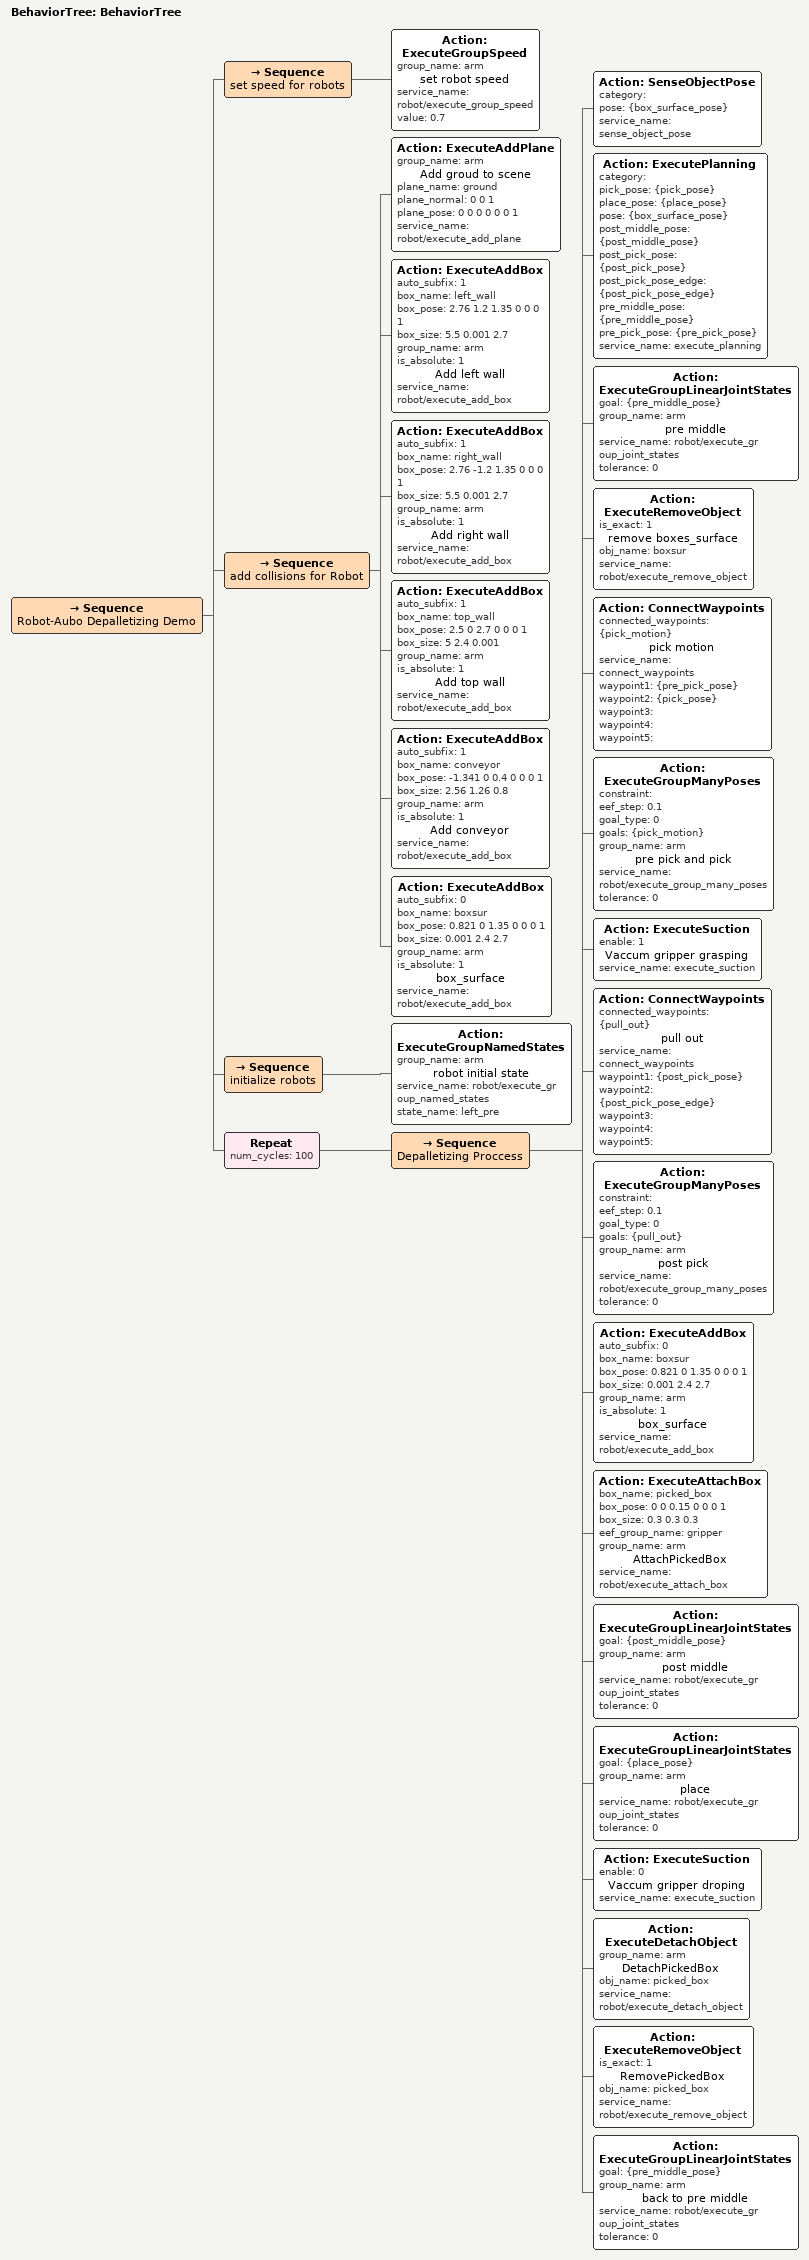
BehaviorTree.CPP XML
<?xml version="1.0"?>
<root main_tree_to_execute="BehaviorTree">
    <BehaviorTree ID="BehaviorTree">
        <Sequence name="Robot-Aubo Depalletizing Demo">
            <Sequence name="set speed for robots">
                <Action ID="ExecuteGroupSpeed" group_name="arm" name="set robot speed" service_name="robot/execute_group_speed" value="0.7"/>
            </Sequence>
            <Sequence name="add collisions for Robot">
                <Action ID="ExecuteAddPlane" group_name="arm" name="Add groud to scene" plane_name="ground" plane_normal="0 0 1" plane_pose="0 0 0 0 0 0 1" service_name="robot/execute_add_plane"/>
                <Action ID="ExecuteAddBox" auto_subfix="1" box_name="left_wall" box_pose="2.76 1.2 1.35 0 0 0 1" box_size="5.5 0.001 2.7" group_name="arm" is_absolute="1" name="Add left wall" service_name="robot/execute_add_box"/>
                <Action ID="ExecuteAddBox" auto_subfix="1" box_name="right_wall" box_pose="2.76 -1.2 1.35 0 0 0 1" box_size="5.5 0.001 2.7" group_name="arm" is_absolute="1" name="Add right wall" service_name="robot/execute_add_box"/>
                <Action ID="ExecuteAddBox" auto_subfix="1" box_name="top_wall" box_pose="2.5 0 2.7 0 0 0 1" box_size="5 2.4 0.001" group_name="arm" is_absolute="1" name="Add top wall" service_name="robot/execute_add_box"/>
                <Action ID="ExecuteAddBox" auto_subfix="1" box_name="conveyor" box_pose="-1.341 0 0.4 0 0 0 1" box_size="2.56 1.26 0.8" group_name="arm" is_absolute="1" name="Add conveyor" service_name="robot/execute_add_box"/>
                <Action ID="ExecuteAddBox" auto_subfix="0" box_name="boxsur" box_pose="0.821 0 1.35 0 0 0 1" box_size="0.001 2.4 2.7" group_name="arm" is_absolute="1" name="box_surface" service_name="robot/execute_add_box"/>
            </Sequence>
            <Sequence name="initialize robots">
                <Action ID="ExecuteGroupNamedStates" group_name="arm" name="robot initial state" service_name="robot/execute_group_named_states" state_name="left_pre"/>
            </Sequence>
            <Repeat num_cycles="100">
                <Sequence name="Depalletizing Proccess">
                    <Action ID="SenseObjectPose" category="" pose="{box_surface_pose}" service_name="sense_object_pose"/>
                    <Action ID="ExecutePlanning" category="" pick_pose="{pick_pose}" place_pose="{place_pose}" pose="{box_surface_pose}" post_middle_pose="{post_middle_pose}" post_pick_pose="{post_pick_pose}" post_pick_pose_edge="{post_pick_pose_edge}" pre_middle_pose="{pre_middle_pose}" pre_pick_pose="{pre_pick_pose}" service_name="execute_planning"/>
                    <Action ID="ExecuteGroupLinearJointStates" goal="{pre_middle_pose}" group_name="arm" name="pre middle" service_name="robot/execute_group_joint_states" tolerance="0"/>
                    <Action ID="ExecuteRemoveObject" is_exact="1" name="remove boxes_surface" obj_name="boxsur" service_name="robot/execute_remove_object"/>
                    <Action ID="ConnectWaypoints" connected_waypoints="{pick_motion}" name="pick motion" service_name="connect_waypoints" waypoint1="{pre_pick_pose}" waypoint2="{pick_pose}" waypoint3="" waypoint4="" waypoint5=""/>
                    <Action ID="ExecuteGroupManyPoses" constraint="" eef_step="0.1" goal_type="0" goals="{pick_motion}" group_name="arm" name="pre pick and pick" service_name="robot/execute_group_many_poses" tolerance="0"/>
                    <Action ID="ExecuteSuction" enable="1" name="Vaccum gripper grasping" service_name="execute_suction"/>
                    <Action ID="ConnectWaypoints" connected_waypoints="{pull_out}" name="pull out" service_name="connect_waypoints" waypoint1="{post_pick_pose}" waypoint2="{post_pick_pose_edge}" waypoint3="" waypoint4="" waypoint5=""/>
                    <Action ID="ExecuteGroupManyPoses" constraint="" eef_step="0.1" goal_type="0" goals="{pull_out}" group_name="arm" name="post pick" service_name="robot/execute_group_many_poses" tolerance="0"/>
                    <Action ID="ExecuteAddBox" auto_subfix="0" box_name="boxsur" box_pose="0.821 0 1.35 0 0 0 1" box_size="0.001 2.4 2.7" group_name="arm" is_absolute="1" name="box_surface" service_name="robot/execute_add_box"/>
                    <Action ID="ExecuteAttachBox" box_name="picked_box" box_pose="0 0 0.15 0 0 0 1" box_size="0.3 0.3 0.3" eef_group_name="gripper" group_name="arm" name="AttachPickedBox" service_name="robot/execute_attach_box"/>
                    <Action ID="ExecuteGroupLinearJointStates" goal="{post_middle_pose}" group_name="arm" name="post middle" service_name="robot/execute_group_joint_states" tolerance="0"/>
                    <Action ID="ExecuteGroupLinearJointStates" goal="{place_pose}" group_name="arm" name="place" service_name="robot/execute_group_joint_states" tolerance="0"/>
                    <Action ID="ExecuteSuction" enable="0" name="Vaccum gripper droping" service_name="execute_suction"/>
                    <Action ID="ExecuteDetachObject" group_name="arm" name="DetachPickedBox" obj_name="picked_box" service_name="robot/execute_detach_object"/>
                    <Action ID="ExecuteRemoveObject" is_exact="1" name="RemovePickedBox" obj_name="picked_box" service_name="robot/execute_remove_object"/>
                    <Action ID="ExecuteGroupLinearJointStates" goal="{pre_middle_pose}" group_name="arm" name="back to pre middle" service_name="robot/execute_group_joint_states" tolerance="0"/>
                </Sequence>
            </Repeat>
        </Sequence>
    </BehaviorTree>
</root>
